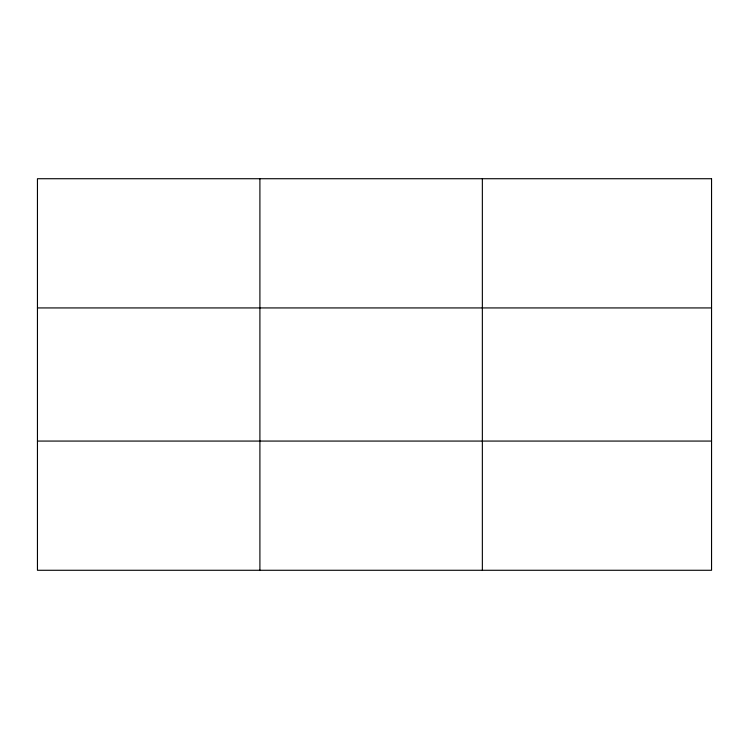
<?xml version="1.0" encoding="UTF-8"?>
<svg xmlns="http://www.w3.org/2000/svg" width="749" height="749" viewBox="0 0 749 749"><rect width="100%" height="100%" fill="white"/><g stroke="black" fill="none" stroke-linecap="round" stroke-linejoin="round"><path stroke-width="1.12" d="M259.903 178.721L259.903 570.279M482.356 178.721L482.356 570.279M37.45 307.933L711.55 307.933M37.45 441.067L711.55 441.067M711.55 178.721L711.55 570.279L37.45 570.279L37.45 178.721L711.55 178.721"/></g></svg>
